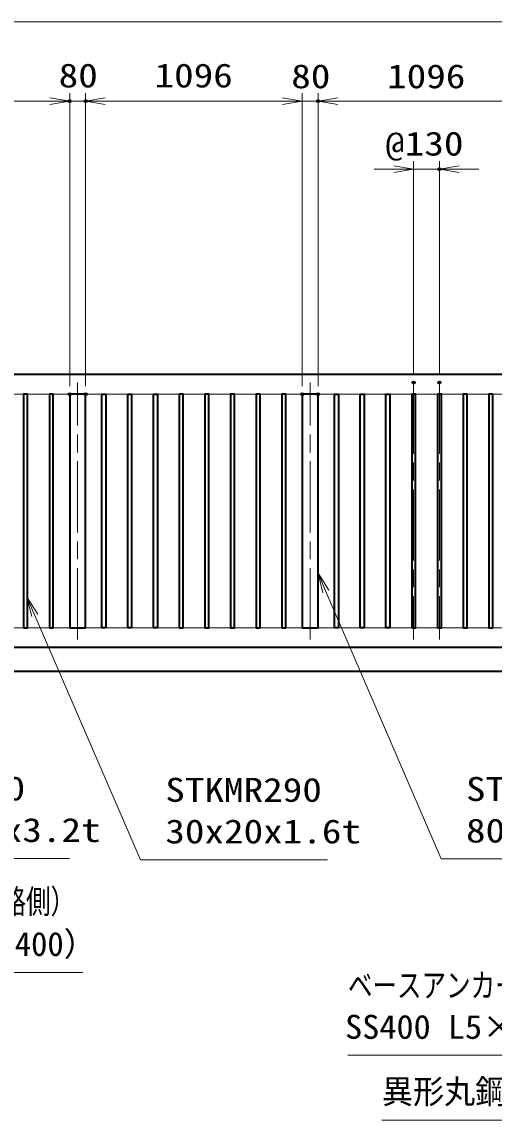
# Model space of a CAD drawing. Units: millimetres at full size. Extents: x -11880 to 11880, y -8400 to 8400.
# Drawn here: x 1604 to 3992, y -2714 to 2835 of the extents above; entities that cross this region are included whole.
import ezdxf
from ezdxf.enums import TextEntityAlignment as Align

# ---------------------------------------------------------------- set-up
doc = ezdxf.new("R2010")
doc.units = ezdxf.units.MM
doc.header["$LTSCALE"] = 30
doc.header["$PDMODE"] = 32
doc.header["$PDSIZE"] = 15
doc.linetypes.add('USER1', pattern=[18, 12, -1.5, 3, -1.5])
for name, color, linetype, lineweight in [('0-2_外形線', 7, 'Continuous', 35), ('0-3_軸線', 200, 'USER1', 15), ('0-5_寸法線', 4, 'Continuous', 18), ('0-6_0', 7, 'Continuous', 18)]:
    doc.layers.add(name, color=color, linetype=linetype, lineweight=lineweight)
doc.layers.add('0-7_Defpoints', color=7, linetype='Continuous')
doc.styles.add('ＭＳ ゴシック', font='')
doc.styles.get('ＭＳ ゴシック').set_extended_font_data('MS Gothic')

# ---------------------------------------------------------------- blocks, each defined once
blk = doc.blocks.new('_Open')
at = {"layer": '0-6_0', "color": 4}
blk.add_line((-30, 5), (0, 0), dxfattribs=at)
blk.add_lwpolyline([(-30, -5), (0, 0), (-30, 0)], dxfattribs=at)
blk = doc.blocks.new('S291')
at = {"layer": '0-5_寸法線'}
for points in [[(-522059.6, 81011793.3), (-478403.6, 81011793.3), (-458923.1, 81060138.8), (-457801.9, 81062921.4)], [(-458459.4, 81059951.9), (-457801.9, 81062921.4), (-459386.9, 81060325.7)]]:
    blk.add_lwpolyline(points, dxfattribs=at)
at = {"layer": '0-5_寸法線', "color": 254, "style": 'ＭＳ ゴシック'}
for s, width, p in [('ベースアンカー', 0.75, (-522059.6, 81019493.9)), ('SS400 L5×40×40', 1.05, (-522491.6, 81013193.9))]:
    blk.add_text(s, height=3637, dxfattribs=dict(at, width=width)).set_placement(p, align=Align.BOTTOM_LEFT)
blk = doc.blocks.new('S293')
at = {"layer": '0-5_寸法線'}
for points in [[(-564300.5, 81041633.9), (-595572.5, 81041633.9), (-609638.1, 81072109.3), (-610895.3, 81074833.2)], [(-609184.2, 81072318.8), (-610895.3, 81074833.2), (-610092.1, 81071899.8)]]:
    blk.add_lwpolyline(points, dxfattribs=at)
at = {"layer": '0-5_寸法線', "color": 254, "style": 'ＭＳ ゴシック', "width": 1.2}
for s, p in [('STKR400', (-591804.5, 81049334.4)), ('100x50x3.2t', (-592236.5, 81043034.4))]:
    blk.add_text(s, height=3637, dxfattribs=at).set_placement(p, align=Align.BOTTOM_LEFT)
blk = doc.blocks.new('S294')
at = {"layer": '0-5_寸法線'}
for points in [[(-525139.6, 81041422.8), (-553531.6, 81041422.8), (-569574.6, 81078488.2), (-570766.3, 81081241.4)], [(-569115.7, 81078686.8), (-570766.3, 81081241.4), (-570033.5, 81078289.6)]]:
    blk.add_lwpolyline(points, dxfattribs=at)
at = {"layer": '0-5_寸法線', "color": 254, "style": 'ＭＳ ゴシック', "width": 1.2}
for s, p in [('STKMR290', (-549763.6, 81049123.4)), ('30x20x1.6t', (-549763.6, 81042823.4))]:
    blk.add_text(s, height=3637, dxfattribs=at).set_placement(p, align=Align.BOTTOM_LEFT)
blk = doc.blocks.new('S295')
at = {"layer": '0-5_寸法線'}
for points in [[(-478951.9, 81041551.6), (-507919.9, 81041551.6), (-525400.6, 81082120.4), (-526587.8, 81084875.5)], [(-524941.4, 81082318.3), (-526587.8, 81084875.5), (-525859.8, 81081922.5)]]:
    blk.add_lwpolyline(points, dxfattribs=at)
at = {"layer": '0-5_寸法線', "color": 254, "style": 'ＭＳ ゴシック', "width": 1.2}
for s, p in [('STKMR370', (-504151.9, 81049252.2)), ('80x40x2.3t', (-504151.9, 81042952.2))]:
    blk.add_text(s, height=3637, dxfattribs=at).set_placement(p, align=Align.BOTTOM_LEFT)
blk = doc.blocks.new('S299')
at = {"layer": '0-5_寸法線'}
for points in [[(-562260, 81024357.8), (-601135.2, 81024357.8), (-632588.5, 81093627.3), (-633828.8, 81096358.9)], [(-632133.2, 81093834.1), (-633828.8, 81096358.9), (-633043.8, 81093420.6)]]:
    blk.add_lwpolyline(points, dxfattribs=at)
at = {"layer": '0-5_寸法線', "color": 254, "style": 'ＭＳ ゴシック', "width": 0.75}
blk.add_text('打掛金具（道路側）', height=3637, dxfattribs=at).set_placement((-596935.2, 81032209.5), align=Align.BOTTOM_LEFT)
at = {"layer": '0-5_寸法線', "color": 254, "style": 'ＭＳ ゴシック'}
blk.add_text('SUS304（＃400）', height=3637, dxfattribs=at).set_placement((-597367.2, 81025758.3), align=Align.BOTTOM_LEFT)
blk = doc.blocks.new('S308')
at = {"layer": '0-5_寸法線'}
for points in [[(-516898.6, 81001974), (-472810.6, 81001974), (-457702.1, 81038654.3), (-456559.5, 81041428.2)], [(-457239.7, 81038463.9), (-456559.5, 81041428.2), (-458164.4, 81038844.7)]]:
    blk.add_lwpolyline(points, dxfattribs=at)
at = {"layer": '0-5_寸法線', "color": 254, "style": 'ＭＳ ゴシック', "width": 0.95}
blk.add_text('異形丸鋼 SD295 D16', height=3637, dxfattribs=at).set_placement((-516898.6, 81003374.6), align=Align.BOTTOM_LEFT)

msp = doc.modelspace()

# ---------------------------------------------------------------- linework, layer by layer
at = {"layer": '0-2_外形線'}
for q in [(6229.01, -446.03), (6204.16, -446.03)]:
    msp.add_line((-1248.99, -446.03), q, dxfattribs=at)
for points in [[(5474.01, 1053.97), (-525.99, 1053.97), (-525.99, 486.47)], [(5474.01, -326.03), (-525.99, -326.03), (-525.99, 421.47)]]:
    msp.add_lwpolyline(points, dxfattribs=at)
for points in [[(1613.01, -226.03), (1633.01, -226.03), (1633.01, 953.97), (1613.01, 953.97)], [(1743.01, -226.03), (1763.01, -226.03), (1763.01, 953.97), (1743.01, 953.97)], [(1926.01, 953.97), (1846.01, 953.97), (1846.01, -226.03), (1926.01, -226.03)], [(2029.01, -226.03), (2009.01, -226.03), (2009.01, 953.97), (2029.01, 953.97)], [(2159.01, -226.03), (2139.01, -226.03), (2139.01, 953.97), (2159.01, 953.97)], [(2289.01, -226.03), (2269.01, -226.03), (2269.01, 953.97), (2289.01, 953.97)], [(2399.01, -226.03), (2419.01, -226.03), (2419.01, 953.97), (2399.01, 953.97)], [(2529.01, -226.03), (2549.01, -226.03), (2549.01, 953.97), (2529.01, 953.97)], [(2659.01, -226.03), (2679.01, -226.03), (2679.01, 953.97), (2659.01, 953.97)], [(2789.01, -226.03), (2809.01, -226.03), (2809.01, 953.97), (2789.01, 953.97)], [(2919.01, -226.03), (2939.01, -226.03), (2939.01, 953.97), (2919.01, 953.97)], [(3102.01, 953.97), (3022.01, 953.97), (3022.01, -226.03), (3102.01, -226.03)], [(3205.01, -226.03), (3185.01, -226.03), (3185.01, 953.97), (3205.01, 953.97)], [(3335.01, -226.03), (3315.01, -226.03), (3315.01, 953.97), (3335.01, 953.97)], [(3465.01, -226.03), (3445.01, -226.03), (3445.01, 953.97), (3465.01, 953.97)], [(3575.01, -226.03), (3595.01, -226.03), (3595.01, 953.97), (3575.01, 953.97)], [(3705.01, -226.03), (3725.01, -226.03), (3725.01, 953.97), (3705.01, 953.97)], [(3835.01, -226.03), (3855.01, -226.03), (3855.01, 953.97), (3835.01, 953.97)], [(3965.01, -226.03), (3985.01, -226.03), (3985.01, 953.97), (3965.01, 953.97)]]:
    msp.add_lwpolyline(points, close=True, dxfattribs=at)
at = {"layer": '0-3_軸線'}
for p, q in [((1886.01, -285.03), (1886.01, 1012.97)), ((3062.01, -285.03), (3062.01, 1012.97)), ((3585.01, 1012.97), (3585.01, -285.03)), ((3715.01, 1012.97), (3715.01, -285.03))]:
    msp.add_line(p, q, dxfattribs=at)
at = {"layer": '0-5_寸法線'}
for p, q in [((-525.99, 2835.01), (5474.01, 2835.01)), ((1846.01, 993.97), (1846.01, 2475.01)), ((1846.01, 993.97), (1846.01, 2475.01)), ((1926.01, 993.97), (1926.01, 2475.01)), ((1926.01, 993.97), (1926.01, 2475.01)), ((3022.01, 993.97), (3022.01, 2475.01)), ((3022.01, 993.97), (3022.01, 2475.01)), ((3102.01, 993.97), (3102.01, 2475.01)), ((3102.01, 993.97), (3102.01, 2475.01)), ((1846.01, 2435.01), (750.01, 2435.01)), ((1746.01, 2435.01), (1646.01, 2435.01)), ((1926.01, 2435.01), (1846.01, 2435.01)), ((3022.01, 2435.01), (1926.01, 2435.01)), ((2026.01, 2435.01), (2126.01, 2435.01)), ((2922.01, 2435.01), (2822.01, 2435.01)), ((3022.01, 2435.01), (3102.01, 2435.01)), ((3102.01, 2435.01), (4198.01, 2435.01)), ((3202.01, 2435.01), (3302.01, 2435.01)), ((3585.01, 1052.97), (3585.01, 2130.76)), ((3715.01, 1052.97), (3715.01, 2130.76)), ((3485.01, 2090.76), (3385.01, 2090.76)), ((3585.01, 2090.76), (3715.01, 2090.76)), ((3815.01, 2090.76), (3915.01, 2090.76))]:
    msp.add_line(p, q, dxfattribs=at)
at = {"layer": '0-6_0'}
msp.add_line((-425.99, 953.97), (5374.01, 953.97), dxfattribs=at)
msp.add_lwpolyline([(5374.01, 953.97), (5374.01, -226.03), (-425.99, -226.03), (-425.99, -5.53)], dxfattribs=at)
at = {"layer": '0-7_Defpoints'}
for p in [(1846.01, 2435.01), (1926.01, 2435.01), (3102.01, 2435.01), (3715.01, 2090.76), (3585.01, 1012.97), (3715.01, 1012.97), (1846.01, 953.97), (1926.01, 953.97), (3022.01, 953.97), (3102.01, 953.97)]:
    msp.add_point(p, dxfattribs=at)

# ---------------------------------------------------------------- block references
at = {"layer": '0-5_寸法線'}
for name, p, xscale, yscale in [('_Open', (1846.01, 2435.01), 3.333333, 3.333333), ('_Open', (1846.01, 2435.01), 3.333333, 3.333333), ('_Open', (3022.01, 2435.01), 3.333333, 3.333333), ('_Open', (3022.01, 2435.01), 3.333333, 3.333333), ('_Open', (3585.01, 2090.76), 3.333333, 3.333333), ('S299', (20654.75, -2702779.54), 0.03333333, 0.03333333), ('S295', (20654.75, -2702779.54), 0.03333333, 0.03333333), ('S294', (20654.75, -2702779.54), 0.03333333, 0.03333333), ('S293', (20654.75, -2702779.54), 0.03333333, 0.03333333), ('S291', (20654.75, -2702779.54), 0.03333333, 0.03333333), ('S308', (20654.75, -2702779.54), 0.03333333, 0.03333333)]:
    msp.add_blockref(name, p, dxfattribs=dict(at, xscale=xscale, yscale=yscale))
at = {"layer": '0-5_寸法線', "xscale": 3.333333, "yscale": 3.333333, "rotation": 180}
for p in [(1926.01, 2435.01), (1926.01, 2435.01), (3102.01, 2435.01), (3102.01, 2435.01), (3715.01, 2090.76)]:
    msp.add_blockref('_Open', p, dxfattribs=at)

# ---------------------------------------------------------------- texts
at = {"layer": '0-5_寸法線', "color": 254, "style": 'ＭＳ ゴシック', "width": 1.2}
for s, p in [('80', (1790.01, 2467.69)), ('1096', (2274.81, 2467.69)), ('80', (2966.01, 2463.69)), ('1096', (3450.81, 2463.69)), ('@130', (3441.21, 2123.45))]:
    msp.add_text(s, height=121.2, dxfattribs=at).set_placement(p, align=Align.BOTTOM_LEFT)

doc.saveas('drawing.dxf')
